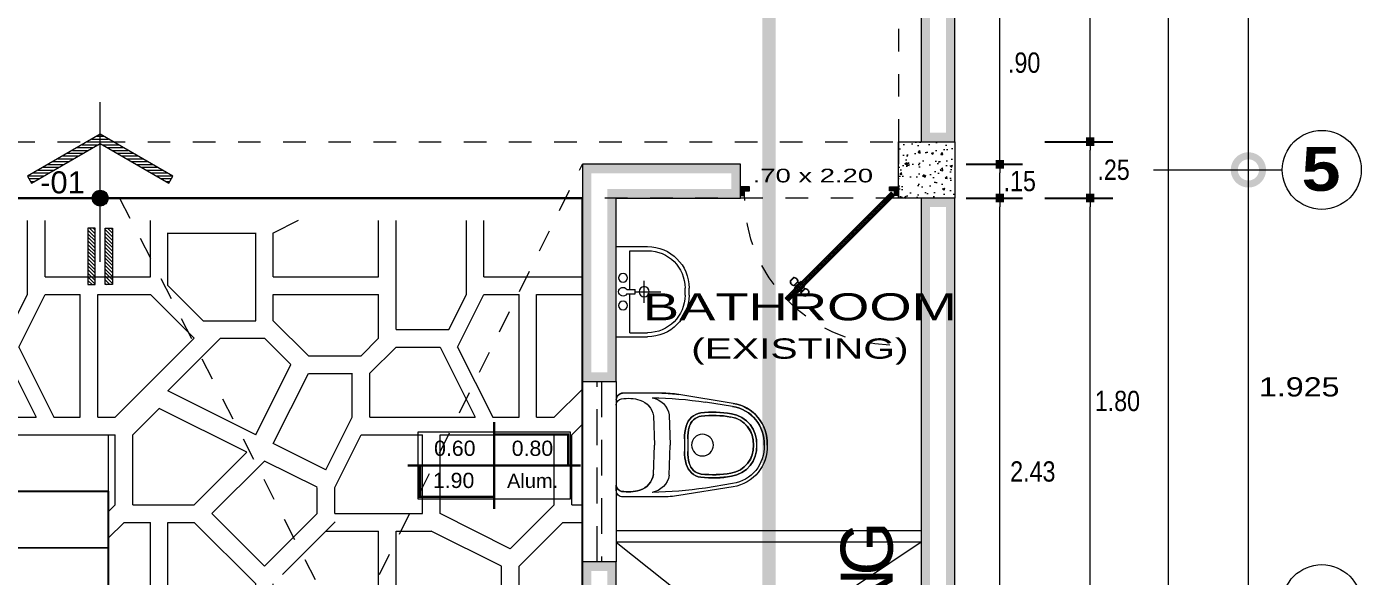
# Model space of a CAD drawing. Header units: millimetres. Extents: x 1555 to 3397, y 790 to 1592.
# Drawn here: x 1648.17 to 1654.08, y 812.16 to 814.59 of the extents above; entities that cross this region are included whole.
import ezdxf
from ezdxf.enums import TextEntityAlignment as Align

# ---------------------------------------------------------------- set-up
doc = ezdxf.new("R2010")
doc.units = ezdxf.units.MM
for name, pattern in [('ACAD_ISO10W100', [18.5, 12, -3, 0.5, -3]), ('DASHDOT', [1, 0.5, -0.25, 0, -0.25]), ('HIDDEN2', [4.7625, 3.175, -1.5875])]:
    doc.linetypes.add(name, pattern=pattern)
doc.layers.get('0').update_dxf_attribs({"lineweight": 5})
doc.layers.get('Defpoints').update_dxf_attribs({"lineweight": 5})
for name, color, linetype, lineweight in [('0-Columna', 253, 'Continuous', 13), ('0-Hach de Muro Alto', 145, 'Continuous', 5), ('0-Muro Alto', 145, 'Continuous', 5), ('02', 2, 'Continuous', 5), ('1 simbolos', 250, 'Continuous', 9), ('COTA', 250, 'Continuous', 9), ('COTAS', 7, 'Continuous', 9), ('PASOS', 126, 'Continuous', 5), ('PUERTAS', 57, 'Continuous', 9), ('SIMBOLO CORTES', 10, 'DASHDOT', 5), ('TEXT2', 7, 'Continuous', 9), ('TEXTURAS ACHURADOS', 47, 'Continuous', 5), ('ventana alta', 141, 'HIDDEN2', 18)]:
    doc.layers.add(name, color=color, linetype=linetype, lineweight=lineweight)
for name, color, linetype, lineweight, true_color in [('1 numeracion puertas ventanas', 7, 'Continuous', 9, 0x504a45), ('APARATOS-SANITARIOS-02', 7, 'Continuous', 13, 0x474e45), ('CIR EJES', 7, 'Continuous', 9, 0x8b8e7a), ('ejes', 7, 'DASHDOT', 5, 0x6c7360), ('ESCALERA', 7, 'Continuous', 9, 0xb55e94), ('FLECHA ESCALERA', 7, 'Continuous', 5, 0xd15129), ('PISO', 7, 'Continuous', 9, 0x919479), ('PISO 02', 7, 'Continuous', 15, 0x6b6a56), ('PISO LM', 7, 'Continuous', 25, 0x484242), ('PROYECCION DE VIGA', 7, 'HIDDEN2', 9, 0xd4bc9d), ('PROYECCION01', 7, 'HIDDEN2', 9, 0x6c4856), ('RELLENO DE MURO CORTE', 7, 'Continuous', 5, 0x5b605f), ('texto bajito', 7, 'Continuous', 5, 0x81831d), ('TEXTO-PASOS', 7, 'Continuous', 25, 0xb15430)]:
    doc.layers.add(name, color=color, linetype=linetype, lineweight=lineweight, true_color=true_color)
doc.styles.add('A-1', font='swissel.ttf', dxfattribs={"height": 0.075})
doc.styles.add('BLACK', font='', dxfattribs={"height": 0.15})
doc.styles.add('DETALLES', font='techl___.ttf')
doc.styles.add('PEQUEÑO', font='sanss___.ttf', dxfattribs={"height": 0.075})
doc.styles.add('STYLE1-50EJES', font='swissel.ttf', dxfattribs={"width": 1.2, "height": 0.085})
doc.styles.add('TEX-10', font='swissel.ttf', dxfattribs={"height": 0.1})
doc.styles.add('TEXTO-AMBIENTES', font='GOTHIC.TTF', dxfattribs={"width": 1.5, "height": 0.125})
doc.styles.get('BLACK').set_extended_font_data('Arial Black')
doc.dimstyles.new('50$0', dxfattribs={"dimscale": 0, "dimtxt": 0.09, "dimasz": 0.038, "dimexe": 0.1, "dimexo": 0.05, "dimgap": 0.02, "dimtad": 2, "dimtih": 1, "dimtoh": 1, "dimlfac": -1, "dimzin": 4, "dimdsep": 46, "dimtxsty": 'DETALLES', "dimblk": 'BOXFILLED', "dimcen": 2.5, "dimclrd": 256, "dimclre": 256, "dimclrt": 256, "dimazin": 0, "dimtfac": 1, "dimtmove": 0, "dimatfit": 2, "dimldrblk": 'DOT', "dimfxl": 0.2, "dimfxlon": 1, "dimtolj": 1, "dimtzin": 0, "dimlwd": -1, "dimarcsym": 0})
doc.dimstyles.new('DIM-1-50ejes', dxfattribs={"dimtxt": 0.085, "dimasz": 0.25, "dimexe": 0.15, "dimexo": 0.18, "dimgap": 0.03, "dimtad": 2, "dimtih": 1, "dimtoh": 1, "dimzin": 0, "dimdsep": 46, "dimtxsty": 'STYLE1-50EJES', "dimblk1": 'DOTSMALL', "dimblk2": 'DOTSMALL', "dimsah": 1, "dimcen": 2.75, "dimclrd": 256, "dimclre": 256, "dimclrt": 256, "dimazin": 0, "dimtfac": 1, "dimtix": 1, "dimtmove": 0, "dimatfit": 3, "dimldrblk": 'DOTSMALL', "dimfxl": 1, "dimfxlon": 1, "dimtolj": 1, "dimtzin": 0, "dimlwd": -1, "dimlwe": -1, "dimarcsym": 0})
pattern_1 = [(195, (65.342136, -87.1976694), (0.00103527618, -0.003863703305), [])]

# ---------------------------------------------------------------- blocks, each defined once
blk = doc.blocks.new('A$C636160EE')
at = {"layer": 'APARATOS-SANITARIOS-02'}
for p, q in [((-0.2017, 0.2411), (-0.2017, 0.1022)), ((0.1983, 0.2411), (-0.2017, 0.2411)), ((-0.2017, 0.2411), (-0.2017, 0.1022)), ((0.1983, 0.2411), (-0.2017, 0.2411)), ((0.1983, 0.2411), (0.1983, 0.1022)), ((0.1983, 0.2411), (0.1983, 0.1022)), ((-0.0117, 0.1803), (-0.1834, 0.1803)), ((-0.1834, 0.1803), (-0.1834, 0.1022)), ((-0.0117, 0.1803), (-0.1834, 0.1803)), ((-0.1834, 0.1803), (-0.1834, 0.1022)), ((-0.0117, 0.1946), (-0.0117, 0.1573)), ((-0.0117, 0.1946), (-0.0117, 0.1573)), ((0.0083, 0.1946), (0.0083, 0.1573)), ((0.0083, 0.1946), (0.0083, 0.1573)), ((0.1801, 0.1803), (0.0083, 0.1803)), ((0.1801, 0.1803), (0.0083, 0.1803)), ((0.1801, 0.1803), (0.1801, 0.1022)), ((0.1801, 0.1803), (0.1801, 0.1022)), ((0.0083, 0.1573), (-0.0117, 0.1573)), ((0.0083, 0.1573), (-0.0117, 0.1573)), ((-0.0017, 0.1573), (-0.0017, 0.0436)), ((-0.0017, 0.1573), (-0.0017, 0.0436)), ((0.0476, 0.1173), (-0.0506, 0.1173)), ((0.0476, 0.1173), (-0.0506, 0.1173)), ((0.0143, -0.0635), (-0.0177, -0.0635)), ((0.0143, -0.0635), (-0.0177, -0.0635)), ((0.0143, -0.0818), (-0.0177, -0.0818)), ((0.0143, -0.0818), (-0.0177, -0.0818))]:
    blk.add_line(p, q, dxfattribs=at)
for centre, radius in [((-0.063, 0.2111), 0.0193), ((-0.063, 0.2111), 0.0193), ((0.0596, 0.2111), 0.0193), ((0.0596, 0.2111), 0.0193), ((-0.0017, 0.1173), 0.0225), ((-0.0017, 0.1173), 0.0225)]:
    blk.add_circle(centre, radius, dxfattribs=at)
for centre, radius, start, end in [((-0.0017, 0.2111), 0.0193, 301.30842, 238.69158), ((-0.0017, 0.2111), 0.0193, 301.30842, 238.69158), ((-0.0177, 0.1022), 0.184, 180, 270), ((-0.0177, 0.1022), 0.184, 180, 270), ((-0.0177, 0.1022), 0.1657, 180, 270), ((-0.0177, 0.1022), 0.1657, 180, 270), ((0.0143, 0.1022), 0.184, 270, 0), ((0.0143, 0.1022), 0.1657, 270, 0), ((0.0143, 0.1022), 0.184, 270, 0), ((0.0143, 0.1022), 0.1657, 270, 0)]:
    blk.add_arc(centre, radius, start, end, dxfattribs=at)
blk = doc.blocks.new('A$C16A53140')
at = {"layer": 'APARATOS-SANITARIOS-02'}
for p, q in [((-0.2054, 0.5378), (-0.181, 0.5378)), ((-0.181, 0.5378), (0.1737, 0.5378)), ((-0.181, 0.5378), (0.1737, 0.5378)), ((0.1981, 0.5378), (0.1737, 0.5378)), ((-0.2337, 0.3363), (-0.2337, 0.5095)), ((0.2263, 0.3363), (0.2263, 0.5095)), ((-0.1336, 0.3721), (-0.0037, 0.3676)), ((0.1263, 0.3721), (-0.0037, 0.3676)), ((-0.1375, 0.303), (-0.0037, 0.2984)), ((0.1302, 0.303), (-0.0037, 0.2984)), ((-0.1886, 0.0203), (-0.2276, 0.261)), ((0.1812, 0.0203), (0.2203, 0.261)), ((-0.0321, 0.2209), (0.0248, 0.2209)), ((-0.0318, 0.235), (-0.0037, 0.235)), ((-0.0037, 0.235), (0.0245, 0.235)), ((-0.1746, 0.0225), (-0.1941, 0.1429)), ((0.1673, 0.0225), (0.1868, 0.1429))]:
    blk.add_line(p, q, dxfattribs=at)
for points in [[(-0.0037, -0.1312, -0.382405), (-0.1886, 0.0203), (-0.2276, 0.261, -0.040213), (-0.2337, 0.3363), (-0.2337, 0.5095, -0.414214), (-0.2054, 0.5378), (-0.181, 0.5378)], [(-0.181, 0.5378, 0.364314), (-0.2088, 0.5144, 0.112271), (-0.2033, 0.433, 0.278416), (-0.1336, 0.3721), (-0.0037, 0.3676)], [(-0.0037, -0.1312, 0.382405), (0.1812, 0.0203), (0.2203, 0.261, 0.040213), (0.2263, 0.3363), (0.2263, 0.5095, 0.414214), (0.1981, 0.5378), (0.1737, 0.5378)], [(0.1737, 0.5378, -0.364314), (0.2015, 0.5144, -0.112271), (0.196, 0.433, -0.278416), (0.1263, 0.3721), (-0.0037, 0.3676)], [(-0.0037, -0.117, -0.383569), (-0.1746, 0.0225), (-0.1941, 0.1429)], [(-0.0037, -0.117, 0.383569), (0.1673, 0.0225), (0.1868, 0.1429)]]:
    blk.add_lwpolyline(points, format="xyb", dxfattribs=at)
for points in [[(-0.1375, 0.303), (-0.0037, 0.2984)], [(0.1302, 0.303), (-0.0037, 0.2984)]]:
    blk.add_lwpolyline(points, dxfattribs=at)
for points in [[(-0.0037, -0.0842, -0.3863), (-0.1421, 0.0275, -0.069564), (-0.1464, 0.1631, -0.301962), (-0.0877, 0.2276, -0.087243), (-0.0318, 0.235), (-0.0037, 0.235), (0.0245, 0.235, -0.087243), (0.0804, 0.2276, -0.301962), (0.1391, 0.1631, -0.069564), (0.1348, 0.0275, -0.3863)], [(-0.0037, -0.07, -0.388576), (-0.1281, 0.0298, -0.069453), (-0.1324, 0.1613, -0.302408), (-0.0838, 0.2141, -0.08847), (-0.0321, 0.2209), (0.0248, 0.2209, -0.08847), (0.0765, 0.2141, -0.302408), (0.1251, 0.1613, -0.069453), (0.1208, 0.0298, -0.388576)]]:
    blk.add_lwpolyline(points, format="xyb", close=True, dxfattribs=at)
blk.add_circle((-0.0037, 0.1561), 0.0484, dxfattribs=at)
blk.add_circle((-0.0037, 0.1561), 0.0484, dxfattribs=at)
for centre, radius, start, end in [((-0.2054, 0.5095), 0.0282, 90, 180), ((-0.181, 0.5095), 0.0282, 90, 170.06947), ((0.1737, 0.5095), 0.0282, 9.93053, 90), ((0.1981, 0.5095), 0.0282, 0, 90), ((-0.0271, 0.4858), 0.1839, 171.0536, 196.67696), ((0.0198, 0.4858), 0.1839, 343.32304, 8.9464), ((-0.118, 0.4603), 0.0896, 197.72096, 259.95307), ((0.1106, 0.4603), 0.0896, 280.04693, 342.27904), ((-0.1213, 0.3954), 0.0938, 190.17258, 260.02856), ((1.5761, 0.4075), 1.7899, 180.91721, 188.49959), ((-0.1213, 0.3954), 0.0938, 190.17258, 260.02856), ((1.5761, 0.4075), 1.7899, 180.91721, 188.49959), ((0.114, 0.3954), 0.0938, 279.97144, 349.82742), ((0.114, 0.3954), 0.0938, 279.97144, 349.82742), ((-1.5835, 0.4075), 1.7899, 351.50041, 359.08279), ((-1.5835, 0.4075), 1.7899, 351.50041, 359.08279), ((0.2368, 0.3363), 0.4704, 180, 189.21126), ((-0.2441, 0.3363), 0.4704, 350.78874, 0), ((-0.0685, 0.1512), 0.0788, 104.10175, 171.31106), ((-0.0685, 0.1512), 0.0647, 103.74079, 171.04381), ((-0.0387, 0.0724), 0.1628, 87.55748, 107.5015), ((-0.0387, 0.0724), 0.1487, 87.44414, 107.66724), ((0.0314, 0.0724), 0.1628, 72.4985, 92.44252), ((0.0314, 0.0724), 0.1487, 72.33276, 92.55586), ((0.0612, 0.1512), 0.0647, 8.95619, 76.25921), ((0.0612, 0.1512), 0.0788, 8.68894, 75.89825), ((0.3405, 0.1108), 0.4897, 173.8689, 189.78625), ((0.3405, 0.1108), 0.4756, 173.90845, 189.80046), ((-0.3479, 0.1108), 0.4756, 350.19954, 6.09155), ((-0.3479, 0.1108), 0.4897, 350.21375, 6.1311), ((-0.0115, 0.0478), 0.1791, 188.81413, 272.52262), ((-0.0115, 0.0478), 0.165, 188.7975, 272.73852), ((-0.0114, 0.0479), 0.1323, 188.84801, 273.33421), ((-0.0114, 0.0479), 0.1182, 188.79316, 273.73293), ((0.004, 0.0479), 0.1182, 266.26707, 351.20684), ((0.004, 0.0479), 0.1323, 266.66579, 351.15199), ((0.0042, 0.0478), 0.165, 267.26148, 351.2025), ((0.0042, 0.0478), 0.1791, 267.47738, 351.18587)]:
    blk.add_arc(centre, radius, start, end, dxfattribs=at)
blk = doc.blocks.new('p3')
at = {"layer": 'PUERTAS'}
h = blk.add_hatch(dxfattribs=at)
h.set_pattern_fill('_USER', color=256, scale=0.004, angle=195, style=0, pattern_type=0)
h.set_pattern_definition(pattern_1)
h.paths.add_polyline_path([(238.2202, -58.2337), (238.2121, -58.2418, 0.003203), (238.2062, -58.2479), (238.2413, -58.283), (238.2554, -58.2689)])
h.paths.add_polyline_path([(238.6544, -58.6678), (238.6402, -58.682), (238.6756, -58.7173), (238.6897, -58.7032)])
h = blk.add_hatch(dxfattribs=at)
h.set_pattern_fill('_USER', color=256, scale=0.004, angle=195, style=0, pattern_type=0)
h.set_pattern_definition(pattern_1)
h.paths.add_polyline_path([(238.7052, -58.7057), (238.6922, -58.7057), (238.6922, -58.7257), (238.6702, -58.7257), (238.6702, -58.7387), (238.7052, -58.7387)])
h.paths.add_polyline_path([(238.0452, -58.7257), (238.0232, -58.7257), (238.0232, -58.7057), (238.0102, -58.7057), (238.0102, -58.7387), (238.0452, -58.7387)])
at = {"layer": 'RELLENO DE MURO CORTE'}
h = blk.add_hatch(dxfattribs=at)
h.set_pattern_fill('_USER', color=256, scale=0.005, angle=195, style=0, pattern_type=0)
h.set_pattern_definition([(195, (65.342136, -87.1976694), (0.00129409523, -0.00482962913), [])])
h.paths.add_polyline_path([(238.2554, -58.2731), (238.2455, -58.283), (238.6402, -58.6777), (238.6501, -58.6678)])
at = {"layer": 'PUERTAS'}
for points in [[(238.2554, -58.2689), (238.2413, -58.283), (238.6402, -58.682), (238.6544, -58.6678)], [(238.2935, -58.3045), (238.2622, -58.2732), (238.261, -58.2745), (238.2923, -58.3058)], [(238.272, -58.2792), (238.2622, -58.2732), (238.2935, -58.3045), (238.2876, -58.2948)], [(238.2917, -58.2895), (238.2773, -58.2751), (238.2726, -58.2798), (238.287, -58.2942)], [(238.2769, -58.3211), (238.2456, -58.2899), (238.2469, -58.2886), (238.2781, -58.3199)], [(238.2515, -58.2996), (238.2456, -58.2899), (238.2769, -58.3211), (238.2672, -58.3152)], [(238.2619, -58.3193), (238.2475, -58.3049), (238.2522, -58.3002), (238.2666, -58.3146)], [(238.0077, -58.7032), (238.0257, -58.7032), (238.0257, -58.7232), (238.0477, -58.7232), (238.0477, -58.7412), (238.0077, -58.7412)], [(238.7077, -58.7032), (238.6897, -58.7032), (238.6897, -58.7232), (238.6677, -58.7232), (238.6677, -58.7412), (238.7077, -58.7412)]]:
    blk.add_lwpolyline(points, close=True, dxfattribs=at)
for points in [[(238.2969, -58.2558, 0.478386), (238.2758, -58.2737), (238.2931, -58.2909, 0.478386), (238.3109, -58.2699)], [(238.2282, -58.3245, -0.478386), (238.2461, -58.3034), (238.2633, -58.3207, -0.478386), (238.2423, -58.3385)]]:
    blk.add_lwpolyline(points, format="xyb", close=True, dxfattribs=at)
at = {"layer": 'PUERTAS', "linetype": 'HIDDEN2', "ltscale": 0.012}
blk.add_arc((238.69, -58.7031), 0.6643, 91.74941, 180.00262, dxfattribs=at)
at = {"layer": 'RELLENO DE MURO CORTE'}
for points in [[(238.2554, -58.2689), (238.2202, -58.2337), (238.2061, -58.2478), (238.2413, -58.283)], [(238.2554, -58.2731), (238.2455, -58.283), (238.6402, -58.6777), (238.6501, -58.6678)], [(238.6544, -58.6678), (238.6402, -58.682), (238.6756, -58.7173), (238.6897, -58.7032)], [(238.0102, -58.7057), (238.0232, -58.7057), (238.0232, -58.7257), (238.0452, -58.7257), (238.0452, -58.7387), (238.0102, -58.7387)], [(238.7052, -58.7057), (238.6922, -58.7057), (238.6922, -58.7257), (238.6702, -58.7257), (238.6702, -58.7387), (238.7052, -58.7387)]]:
    blk.add_lwpolyline(points, close=True, dxfattribs=at)
for points in [[(238.296, -58.2575, 0.455015), (238.2776, -58.2729), (238.2938, -58.2891, 0.455015), (238.3093, -58.2707)], [(238.2299, -58.3236, -0.455015), (238.2453, -58.3052), (238.2615, -58.3214, -0.455015), (238.2431, -58.3369)]]:
    blk.add_lwpolyline(points, format="xyb", close=True, dxfattribs=at)
blk = doc.blocks.new('_BOXFILLED')
at = {"color": 0, "linetype": 'ByBlock'}
blk.add_line((-0.5, 0), (-1, 0), dxfattribs=at)
blk.add_solid([(-0.5, 0.5), (0.5, 0.5), (-0.5, -0.5), (0.5, -0.5)], dxfattribs=at)
blk = doc.blocks.new('*D142')
at = {"layer": 'COTA', "lineweight": -2, "transparency": 16777216}
for p, q in [((1653.0237, 818.8332), (1653.3237, 818.8332)), ((1653.0237, 800.8332), (1653.3237, 800.8332))]:
    blk.add_line(p, q, dxfattribs=at)
at = {"layer": 'COTA', "transparency": 16777216}
blk.add_line((1653.2237, 800.8712), (1653.2237, 818.7952), dxfattribs=at)
at = {"layer": 'Defpoints', "color": 0, "transparency": 16777216}
for p in [(1652.2776, 818.8332), (1653.2237, 818.8332), (1652.2776, 800.8332)]:
    blk.add_point(p, dxfattribs=at)
at = {"layer": 'COTA', "transparency": 16777216, "xscale": 0.038, "yscale": 0.038, "zscale": 0.038}
for p, rotation in [((1653.2237, 818.8332), 90), ((1653.2237, 800.8332), 270)]:
    blk.add_blockref('_BOXFILLED', p, dxfattribs=dict(at, rotation=rotation))
at = {"layer": 'COTA', "transparency": 16777216, "insert": (1653.3804, 809.8332), "char_height": 0.09, "attachment_point": 5, "style": 'DETALLES'}
blk.add_mtext('\\A1;18.00', dxfattribs=at)
blk = doc.blocks.new('_Dot')
at = {"layer": '02', "color": 0, "lineweight": -2}
blk.add_line((-0.5, 0), (-1, 0), dxfattribs=at)
at = {"layer": '02', "color": 0, "const_width": 0.5}
blk.add_lwpolyline([(-0.25, 0, 1), (0.25, 0, 1)], format="xyb", close=True, dxfattribs=at)
blk = doc.blocks.new('*D148')
at = {"layer": 'COTA', "lineweight": -2, "transparency": 16777216}
for p, q in [((1652.3276, 813.8332), (1652.5766, 813.8332)), ((1652.3276, 811.4082), (1652.5766, 811.4082))]:
    blk.add_line(p, q, dxfattribs=at)
at = {"layer": 'COTA', "transparency": 16777216}
blk.add_line((1652.4766, 811.4462), (1652.4766, 813.7952), dxfattribs=at)
at = {"layer": 'Defpoints', "color": 0, "transparency": 16777216}
for p in [(1652.2776, 813.8332), (1652.4766, 813.8332), (1652.2776, 811.4082)]:
    blk.add_point(p, dxfattribs=at)
at = {"layer": 'COTA', "transparency": 16777216, "xscale": 0.038, "yscale": 0.038, "zscale": 0.038}
for p, rotation in [((1652.4766, 813.8332), 90), ((1652.4766, 811.4082), 270)]:
    blk.add_blockref('_BOXFILLED', p, dxfattribs=dict(at, rotation=rotation))
at = {"layer": 'COTA', "transparency": 16777216, "insert": (1652.6227, 812.6207), "char_height": 0.09, "attachment_point": 5, "style": 'DETALLES'}
blk.add_mtext('\\A1;2.43', dxfattribs=at)
blk = doc.blocks.new('*D149')
at = {"layer": 'COTA', "lineweight": -2, "transparency": 16777216}
for p, q in [((1652.3276, 813.9832), (1652.5766, 813.9832)), ((1652.3276, 813.8332), (1652.5766, 813.8332))]:
    blk.add_line(p, q, dxfattribs=at)
at = {"layer": 'COTA', "transparency": 16777216}
blk.add_line((1652.4766, 813.8712), (1652.4766, 813.9452), dxfattribs=at)
at = {"layer": 'Defpoints', "color": 0, "transparency": 16777216}
for p in [(1652.2776, 813.9832), (1652.4766, 813.9832), (1652.2776, 813.8332)]:
    blk.add_point(p, dxfattribs=at)
at = {"layer": 'COTA', "transparency": 16777216, "xscale": 0.038, "yscale": 0.038, "zscale": 0.038}
for p, rotation in [((1652.4766, 813.9832), 90), ((1652.4766, 813.8332), 270)]:
    blk.add_blockref('_BOXFILLED', p, dxfattribs=dict(at, rotation=rotation))
at = {"layer": 'COTA', "transparency": 16777216, "insert": (1652.5648, 813.9082), "char_height": 0.09, "attachment_point": 5, "style": 'DETALLES'}
blk.add_mtext('\\A1;.15', dxfattribs=at)
blk = doc.blocks.new('*D150')
at = {"layer": 'COTA', "lineweight": -2, "transparency": 16777216}
for p, q in [((1652.3276, 814.8832), (1652.5766, 814.8832)), ((1652.3276, 813.9832), (1652.5766, 813.9832))]:
    blk.add_line(p, q, dxfattribs=at)
at = {"layer": 'COTA', "transparency": 16777216}
blk.add_line((1652.4766, 814.0212), (1652.4766, 814.8452), dxfattribs=at)
at = {"layer": 'Defpoints', "color": 0, "transparency": 16777216}
for p in [(1652.2776, 814.8832), (1652.4766, 814.8832), (1652.2776, 813.9832)]:
    blk.add_point(p, dxfattribs=at)
at = {"layer": 'COTA', "transparency": 16777216, "xscale": 0.038, "yscale": 0.038, "zscale": 0.038}
for p, rotation in [((1652.4766, 814.8832), 90), ((1652.4766, 813.9832), 270)]:
    blk.add_blockref('_BOXFILLED', p, dxfattribs=dict(at, rotation=rotation))
at = {"layer": 'COTA', "transparency": 16777216, "insert": (1652.5844, 814.4332), "char_height": 0.09, "attachment_point": 5, "style": 'DETALLES'}
blk.add_mtext('\\A1;.90', dxfattribs=at)
blk = doc.blocks.new('*D156')
at = {"layer": 'COTA', "lineweight": -2, "transparency": 16777216}
for p, q in [((1652.6766, 813.8332), (1652.9766, 813.8332)), ((1652.6766, 812.0332), (1652.9766, 812.0332))]:
    blk.add_line(p, q, dxfattribs=at)
at = {"layer": 'COTA', "transparency": 16777216}
blk.add_line((1652.8766, 812.0712), (1652.8766, 813.7952), dxfattribs=at)
at = {"layer": 'Defpoints', "color": 0, "transparency": 16777216}
for p in [(1652.2776, 813.8332), (1652.8766, 813.8332), (1652.2776, 812.0332)]:
    blk.add_point(p, dxfattribs=at)
at = {"layer": 'COTA', "transparency": 16777216, "xscale": 0.038, "yscale": 0.038, "zscale": 0.038}
for p, rotation in [((1652.8766, 813.8332), 90), ((1652.8766, 812.0332), 270)]:
    blk.add_blockref('_BOXFILLED', p, dxfattribs=dict(at, rotation=rotation))
at = {"layer": 'COTA', "transparency": 16777216, "insert": (1652.9974, 812.9332), "char_height": 0.09, "attachment_point": 5, "style": 'DETALLES'}
blk.add_mtext('\\A1;1.80', dxfattribs=at)
blk = doc.blocks.new('*D157')
at = {"layer": 'COTA', "lineweight": -2, "transparency": 16777216}
for p, q in [((1652.6766, 814.0832), (1652.9766, 814.0832)), ((1652.6766, 813.8332), (1652.9766, 813.8332))]:
    blk.add_line(p, q, dxfattribs=at)
at = {"layer": 'COTA', "transparency": 16777216}
blk.add_line((1652.8766, 813.8712), (1652.8766, 814.0452), dxfattribs=at)
at = {"layer": 'Defpoints', "color": 0, "transparency": 16777216}
for p in [(1652.2776, 814.0832), (1652.8766, 814.0832), (1652.2776, 813.8332)]:
    blk.add_point(p, dxfattribs=at)
at = {"layer": 'COTA', "transparency": 16777216, "xscale": 0.038, "yscale": 0.038, "zscale": 0.038}
for p, rotation in [((1652.8766, 814.0832), 90), ((1652.8766, 813.8332), 270)]:
    blk.add_blockref('_BOXFILLED', p, dxfattribs=dict(at, rotation=rotation))
at = {"layer": 'COTA', "transparency": 16777216, "insert": (1652.9805, 813.9582), "char_height": 0.09, "attachment_point": 5, "style": 'DETALLES'}
blk.add_mtext('\\A1;.25', dxfattribs=at)
blk = doc.blocks.new('*D158')
at = {"layer": 'COTA', "lineweight": -2, "transparency": 16777216}
for p, q in [((1652.6766, 818.5832), (1652.9766, 818.5832)), ((1652.6766, 814.0832), (1652.9766, 814.0832))]:
    blk.add_line(p, q, dxfattribs=at)
at = {"layer": 'COTA', "transparency": 16777216}
blk.add_line((1652.8766, 814.1212), (1652.8766, 818.5452), dxfattribs=at)
at = {"layer": 'Defpoints', "color": 0, "transparency": 16777216}
for p in [(1652.2776, 818.5832), (1652.8766, 818.5832), (1652.2776, 814.0832)]:
    blk.add_point(p, dxfattribs=at)
at = {"layer": 'COTA', "transparency": 16777216, "xscale": 0.038, "yscale": 0.038, "zscale": 0.038}
for p, rotation in [((1652.8766, 818.5832), 90), ((1652.8766, 814.0832), 270)]:
    blk.add_blockref('_BOXFILLED', p, dxfattribs=dict(at, rotation=rotation))
at = {"layer": 'COTA', "transparency": 16777216, "insert": (1653.0252, 816.3332), "char_height": 0.09, "attachment_point": 5, "style": 'DETALLES'}
blk.add_mtext('\\A1;4.50', dxfattribs=at)
blk = doc.blocks.new('_DOTSMALL')
at = {"color": 0, "linetype": 'ByBlock', "const_width": 0.5}
blk.add_lwpolyline([(-0.0625, 0, 1), (0.0625, 0, 1)], format="xyb", close=True, dxfattribs=at)
blk = doc.blocks.new('*D162')
at = {"layer": 'COTAS', "transparency": 16777216}
for p, q in [((1653.1566, 813.9582), (1653.7276, 813.9582)), ((1653.5776, 812.0332), (1653.5776, 813.9582)), ((1653.1566, 812.0332), (1653.7276, 812.0332))]:
    blk.add_line(p, q, dxfattribs=at)
at = {"layer": 'Defpoints', "color": 0, "transparency": 16777216}
for p in [(1652.9766, 813.9582), (1653.5776, 813.9582), (1652.9766, 812.0332)]:
    blk.add_point(p, dxfattribs=at)
at = {"layer": 'COTAS', "transparency": 16777216, "xscale": 0.25, "yscale": 0.25, "zscale": 0.25}
for p, rotation in [((1653.5776, 813.9582), 90), ((1653.5776, 812.0332), 270)]:
    blk.add_blockref('_DOTSMALL', p, dxfattribs=dict(at, rotation=rotation))
at = {"layer": 'COTAS', "transparency": 16777216, "insert": (1653.8027, 812.9957), "char_height": 0.085, "attachment_point": 5, "style": 'STYLE1-50EJES'}
blk.add_mtext('\\A1;1.925', dxfattribs=at)
blk = doc.blocks.new('*D163')
at = {"layer": 'COTAS', "transparency": 16777216}
for p, q in [((1653.1566, 818.8332), (1653.7276, 818.8332)), ((1653.5776, 813.9582), (1653.5776, 818.8332)), ((1653.1566, 813.9582), (1653.7276, 813.9582))]:
    blk.add_line(p, q, dxfattribs=at)
at = {"layer": 'Defpoints', "color": 0, "transparency": 16777216}
for p in [(1652.9766, 818.8332), (1653.5776, 818.8332), (1652.9766, 813.9582)]:
    blk.add_point(p, dxfattribs=at)
at = {"layer": 'COTAS', "transparency": 16777216, "xscale": 0.25, "yscale": 0.25, "zscale": 0.25}
for p, rotation in [((1653.5776, 818.8332), 90), ((1653.5776, 813.9582), 270)]:
    blk.add_blockref('_DOTSMALL', p, dxfattribs=dict(at, rotation=rotation))
at = {"layer": 'COTAS', "transparency": 16777216, "insert": (1653.8072, 816.3957), "char_height": 0.085, "attachment_point": 5, "style": 'STYLE1-50EJES'}
blk.add_mtext('\\A1;4.875', dxfattribs=at)
blk = doc.blocks.new('TipoVentana')
for p, q in [((0, -0.35), (0, 0)), ((-0.4, -0.175), (0.4, -0.175))]:
    blk.add_line(p, q)
blk.add_lwpolyline([(-0.4, -0.35), (0.4, -0.35), (0.4, 0), (-0.4, 0)], close=True)
at = {"style": 'PEQUEÑO'}
for tag, p in [('TIPO', (-0.1961, -0.1305)), ('ANCHO', (-0.2007, -0.2968))]:
    blk.add_attdef(tag, text='', height=0.075, dxfattribs=at).set_placement(p, align=Align.CENTER)
at = {"style": 'PEQUEÑO', "flags": 4}
for tag, p in [('ALFEIZ.', (0.2062, -0.1281)), ('ALTO', (0.1993, -0.2968))]:
    blk.add_attdef(tag, text='', height=0.075, dxfattribs=at).set_placement(p, align=Align.CENTER)

msp = doc.modelspace()

# ---------------------------------------------------------------- hatches: boundary and pattern name
at = {"layer": 'FLECHA ESCALERA'}
h = msp.add_hatch(dxfattribs=at)
h.set_pattern_fill('_USER,_O', color=256, scale=0.0125, pattern_type=0)
h.set_pattern_definition([(0, (97.601988, -150.042654), (0, 0.0125), [])])
h.paths.add_polyline_path([(1648.79609, 813.89927), (1648.81405, 813.93037), (1648.4922, 814.11619), (1648.17035, 813.93037), (1648.18831, 813.89927), (1648.4922, 814.07472)])
h = msp.add_hatch(dxfattribs=at)
h.set_pattern_fill('_USER', color=256, scale=0.01125, angle=585, pattern_type=0)
h.set_pattern_definition([(135, (1573.253844, 824.328376), (0.0079549513, 0.0079549513), [])])
h.paths.add_polyline_path([(1648.43737, 813.45024), (1648.4697, 813.45024), (1648.4697, 813.70024), (1648.43737, 813.70024)])
h.paths.add_polyline_path([(1648.5147, 813.45024), (1648.54703, 813.45024), (1648.54703, 813.70024), (1648.5147, 813.70024)])
at = {"layer": 'PASOS'}
h = msp.add_hatch(color=256, dxfattribs=at)
h.dxf.hatch_style = 1
h.paths.add_polyline_path([(1648.4922, 813.83322), (1648.5272, 813.83322, -0.4142136), (1648.4922, 813.79822)])
h.paths.add_polyline_path([(1648.4572, 813.83322), (1648.4922, 813.83322), (1648.4922, 813.79822, -0.4142136)])
h.paths.add_polyline_path([(1648.4922, 813.86822), (1648.4922, 813.83322), (1648.4572, 813.83322, -0.4142136)])
h.paths.add_polyline_path([(1648.4922, 813.86822, -0.4142136), (1648.5272, 813.83322), (1648.4922, 813.83322)])
at = {"layer": 'PISO 02'}
h = msp.add_hatch(dxfattribs=at)
h.set_pattern_fill('FLGSTONE', color=256, scale=1.944, style=0, pattern_type=2)
h.set_pattern_definition([(0, (1779.0388, 776.819), (0, 1.944), [0.3888, -1.5552]), (0, (1780.5552, 776.9745), (0, 1.944), [0.34992, -1.59408]), (0, (1780.594, 777.0522), (0, 1.944), [0.31104, -1.63296]), (0, (1779.7387, 777.3633), (0, 1.944), [0.23328, -0.07776, 0.15552, -1.47744]), (0, (1779.0388, 777.4021), (0, 1.944), [0.11664, -1.63296, 0.11664, -0.07776]), (0, (1779.7776, 777.441), (0, 1.944), [0.3888, -1.5552]), (0, (1780.8273, 777.4799), (0, 1.944), [0.27216, -1.67184]), (0, (1779.8942, 777.791), (0, 1.944), [0.27216, -0.07776, 0.50544, -1.08864]), (0, (1779.933, 777.8687), (0, 1.944), [0.46656, -0.07776, 0.11664, -0.07776, 0.07776, -1.12752]), (0, (1779.661, 778.063), (0, 1.944), [0.1944, -1.7496]), (0, (1779.661, 778.1409), (0, 1.944), [0.23328, -1.71072]), (0, (1780.0497, 778.1797), (0, 1.944), [0.1944, -1.7496]), (0, (1779.2721, 778.2186), (0, 1.944), [0.1944, -1.7496]), (0, (1780.0497, 778.2575), (0, 1.944), [0.23328, -1.71072]), (0, (1779.1944, 778.2964), (0, 1.944), [0.23328, -1.71072]), (0, (1779.5054, 778.413), (0, 1.944), [0.46656, -0.46656, 0.15552, -0.07776, 0.23328, -0.54432]), (0, (1779.5054, 778.4908), (0, 1.944), [0.46656, -0.46656, 0.46656, -0.54432]), (0, (1779.0388, 778.6852), (0, 1.944), [0.3888, -1.5552]), (90, (1779.0388, 776.819), (-1.944, 1e-16), [0.5832, -1.04976, 0.23328, -0.07776]), (90, (1779.4276, 776.819), (-1.944, 1e-16), [0.31104, -1.1664, 0.3888, -0.07776]), (90, (1779.5054, 776.819), (-1.944, 1e-16), [0.31104, -1.1664, 0.11664, -0.07776, 0.1944, -0.07776]), (90, (1779.6998, 777.441), (-1.944, 1e-16), [0.11664, -1.82736]), (90, (1779.7776, 777.441), (-1.944, 1e-16), [0.11664, -1.82736]), (90, (1779.8553, 777.8687), (-1.944, 1e-16), [0.1944, -1.7496]), (90, (1779.933, 777.8687), (-1.944, 1e-16), [0.1944, -1.7496]), (90, (1780.0497, 777.0522), (-1.944, 1e-16), [0.31104, -0.89424, 0.66096, -0.07776]), (90, (1780.1664, 777.441), (-1.944, 1e-16), [0.34992, -1.59408]), (90, (1780.2441, 777.441), (-1.944, 1e-16), [0.34992, -1.59408]), (90, (1779.972, 777.0522), (-1.944, 1e-16), [0.31104, -0.85536, 0.1944, -0.07776, 0.42768, -0.07776]), (90, (1780.3608, 778.413), (-1.944, 1e-16), [0.34992, -1.59408]), (90, (1780.4385, 778.4908), (-1.944, 1e-16), [0.31104, -1.63296]), (90, (1780.5163, 777.0522), (-1.944, 1e-16), [0.15552, -1.78848]), (90, (1780.594, 777.0522), (-1.944, 1e-16), [0.15552, -0.66096, 0.54432, -0.5832]), (90, (1780.6718, 777.8687), (-1.944, 1e-16), [0.54432, -1.39968]), (90, (1780.7496, 777.4799), (-1.944, 1e-16), [0.31104, -1.63296]), (90, (1780.8273, 777.4799), (-1.944, 1e-16), [0.31104, -1.63296]), (90, (1780.905, 777.0522), (-1.944, 1e-16), [0.34992, -1.08864, 0.42768, -0.07776]), (45, (1779.0388, 777.9853), (1e-16, 1.944), [0.329908, -2.419323]), (45, (1779.1555, 777.4799), (1e-16, 1.944), [0.329908, -2.419323]), (45, (1779.2332, 777.441), (1e-16, 1.944), [0.329908, -2.419323]), (45, (1779.4665, 777.2077), (1e-16, 1.944), [0.329908, -2.419323]), (45, (1779.5054, 777.13), (1e-16, 1.944), [0.329908, -2.418449]), (45, (1780.3608, 776.8967), (1e-16, 1.944), [0.219938, -2.529293]), (45, (1780.594, 777.2077), (1e-16, 1.944), [0.274923, -2.474308]), (45, (1780.5552, 777.2855), (1e-16, 1.944), [0.274923, -2.474308]), (45, (1780.7496, 777.8687), (1e-16, 1.944), [0.494862, -2.25437]), (45, (1780.8273, 777.791), (1e-16, 1.944), [0.164954, -2.584277]), (45, (1780.4385, 776.8578), (1e-16, 1.944), [0.164954, -2.584277]), (45, (1779.9331, 778.0631), (1e-16, 1.944), [0.164954, -2.584277]), (45, (1779.8942, 778.1409), (1e-16, 1.944), [0.10997, -2.639262]), (135, (1779.5832, 778.102), (-1.944, 1e-16), [0.164954, -2.584277]), (135, (1779.6609, 778.1409), (-1.944, 1e-16), [0.219939, -2.529293]), (315, (1780.9051, 778.413), (1.944, -5e-16), [0.274923, -2.474308]), (315, (1779.2332, 777.441), (1.944, -5e-16), [0.329908, -2.419323]), (315, (1779.1555, 777.4021), (1.944, -5e-16), [0.384892, -2.36434]), (315, (1779.0388, 778.4519), (1.944, -5e-16), [0.219938, -2.529293]), (206.56505, (1779.972, 777.0522), (-1.944, -8e-10), [0.521634, -3.825283]), (206.56505, (1779.972, 776.97445), (-1.944, -8e-10), [0.521634, -3.825283]), (153.43495, (1779.7387, 777.6354), (-1.944, 8e-10), [0.260807, -0.086936, 0.434698, -3.564476]), (153.43495, (1779.6998, 777.55765), (-1.944, 8e-10), [0.260807, -0.086936, 0.434698, -3.564476]), (153.43495, (1780.3608, 776.8189), (-1.944, 8e-10), [0.347753, -3.999163]), (153.43495, (1780.3608, 776.8967), (-1.944, 8e-10), [0.347753, -3.999163]), (153.43495, (1780.5163, 777.2077), (-1.944, 8e-10), [0.347753, -3.999163]), (153.43495, (1780.5552, 777.2855), (-1.944, 8e-10), [0.347753, -3.999163]), (63.43495, (1779.4276, 777.7909), (8e-10, 1.944), [0.347753, -3.999163]), (63.43495, (1779.5054, 777.75205), (8e-10, 1.944), [0.347753, -3.999163]), (63.43495, (1780.3219, 778.1797), (8e-10, 1.944), [0.260807, -4.08611]), (63.43495, (1779.7776, 777.55765), (8e-10, 1.944), [0.260807, -4.08611]), (63.43495, (1779.7387, 777.6354), (8e-10, 1.944), [0.260807, -4.08611]), (63.43495, (1780.283, 778.2575), (8e-10, 1.944), [0.173877, -4.17304]), (296.56505, (1780.2441, 778.1797), (8e-10, -1.944), [0.347753, -3.999163]), (296.56505, (1780.3219, 778.1797), (8e-10, -1.944), [0.347753, -3.999163])])
h.paths.add_polyline_path([(1648.52765, 812.78322), (1648.52765, 812.03322), (1650.62765, 812.03322), (1650.62765, 813.73322), (1643.42765, 813.73322), (1643.42765, 812.03322), (1646.77765, 812.03322), (1646.77765, 812.78322)])
at = {"layer": 'TEXTURAS ACHURADOS'}
h = msp.add_hatch(dxfattribs=at)
h.set_pattern_fill('CONCRET3', color=256, scale=0.014, angle=360, pattern_type=2)
h.set_pattern_definition([(50, (1721.903265, 763.482205), (0.100416426, -0.0087853), [0.0105, -0.1155]), (355, (1721.90326, 763.48221), (-0.01942519, 0.1053069), [0.0084, -0.0924]), (100.4514, (1721.91163, 763.48147), (0.08099131, 0.09652154), [0.00892363, -0.0981599]), (46.1842, (1721.90326, 763.5102), (0.14941375, -0.02317266), [0.01575, -0.17325]), (96.6356, (1721.91572, 763.50827), (0.13085278, 0.1363765), [0.01338544, -0.14723982]), (351.1842, (1721.90326, 763.5102), (0.13085267, 0.1363766), [0.0126, -0.1386]), (21, (1721.917265, 763.503205), (0.08356699, -0.056366645), [0.0105, -0.1155]), (326, (1721.91726, 763.50321), (0.03406415, 0.10152101), [0.0084, -0.0924]), (71.4514, (1721.92423, 763.49851), (0.11763117, 0.04515427), [0.00892363, -0.0981599]), (37.5, (1721.903265, 763.482205), (0.00170238, 0.04660514), [0, -0.09128, 0, -0.0938, 0, -0.09275]), (7.5, (1721.903265, 763.482205), (0.036829735, 0.05521764), [0, -0.05348, 0, -0.08918, 0, -0.03535]), (327.5, (1721.872045, 763.482205), (0.074735141, -0.003157682), [0, -0.035, 0, -0.1092, 0, -0.1449]), (317.5, (1721.858045, 763.482205), (0.081646064, 0.0140147), [0, -0.0455, 0, -0.07252, 0, -0.1029])])
h.paths.add_polyline_path([(1652.02765, 814.08322), (1652.27765, 814.08322), (1652.27765, 813.83322), (1652.02765, 813.83322)])

# ---------------------------------------------------------------- linework, layer by layer
at = {"layer": '0-Columna'}
msp.add_lwpolyline([(1652.27765, 813.83322), (1652.02765, 813.83322), (1652.02765, 814.08322), (1652.27765, 814.08322)], close=True, dxfattribs=at)
at = {"layer": '0-Hach de Muro Alto', "const_width": 0.04}
for points in [[(1652.25765, 818.56322), (1652.14765, 818.56322), (1652.14765, 814.10322), (1652.25765, 814.10322)], [(1650.75765, 813.85322), (1651.30765, 813.85322), (1651.30765, 813.96322), (1650.64765, 813.96322), (1650.64765, 813.04072), (1650.75765, 813.04072)], [(1652.25765, 813.81322), (1652.14765, 813.81322), (1652.14765, 811.38822), (1650.75765, 811.38822), (1650.75765, 812.20072), (1650.64765, 812.20072), (1650.64765, 810.46572), (1650.75765, 810.46572), (1650.75765, 811.27822), (1652.14765, 811.27822), (1652.14765, 808.85322), (1652.25765, 808.85322)]]:
    msp.add_lwpolyline(points, close=True, dxfattribs=at)
at = {"layer": '0-Muro Alto'}
for p, q in [((1652.12765, 812.35822), (1650.77765, 812.35822)), ((1652.12765, 812.35822), (1650.77765, 812.35822)), ((1652.12765, 812.30822), (1650.77765, 812.30822)), ((1652.12765, 812.30822), (1650.77765, 812.30822))]:
    msp.add_line(p, q, dxfattribs=at)
for points in [[(1652.27765, 818.58322), (1652.12765, 818.58322), (1652.12765, 814.08322), (1652.27765, 814.08322)], [(1650.77765, 813.83322), (1651.32765, 813.83322), (1651.32765, 813.98322), (1650.62765, 813.98322), (1650.62765, 813.02072), (1650.77765, 813.02072)], [(1652.27765, 813.83322), (1652.12765, 813.83322), (1652.12765, 811.40822), (1650.77765, 811.40822), (1650.77765, 812.22072), (1650.62765, 812.22072), (1650.62765, 810.44572), (1650.77765, 810.44572), (1650.77765, 811.25822), (1652.12765, 811.25822), (1652.12765, 808.83322), (1652.27765, 808.83322)], [(1650.62765, 813.02072), (1650.77765, 813.02072), (1650.77765, 812.22072), (1650.62765, 812.22072)]]:
    msp.add_lwpolyline(points, close=True, dxfattribs=at)
at = {"layer": '1 numeracion puertas ventanas', "linetype": 'Continuous', "const_width": 0.0108}
for points in [[(1650.23646, 812.45429), (1650.23646, 812.84019)], [(1650.23646, 812.45429), (1650.23646, 812.84019)], [(1650.23646, 812.78519), (1650.56465, 812.78519), (1650.56465, 812.64724)], [(1650.23646, 812.78519), (1650.56465, 812.78519), (1650.56465, 812.64724)], [(1649.85328, 812.64726), (1650.61965, 812.64724)], [(1649.85328, 812.64726), (1650.61965, 812.64724)], [(1650.23646, 812.50929), (1649.90828, 812.50929), (1649.90828, 812.64726)], [(1650.23646, 812.50929), (1649.90828, 812.50929), (1649.90828, 812.64726)]]:
    msp.add_lwpolyline(points, dxfattribs=at)
at = {"layer": 'CIR EJES'}
for centre in [(1653.90265, 813.95822), (1653.90265, 812.03322)]:
    msp.add_circle(centre, 0.175, dxfattribs=at)
at = {"layer": 'ESCALERA'}
for points in [[(1646.77765, 812.78322), (1648.52765, 812.78322), (1648.52765, 812.53322), (1646.77765, 812.53322)], [(1646.77765, 812.53322), (1648.52765, 812.53322), (1648.52765, 812.28322), (1646.77765, 812.28322)], [(1646.77765, 812.28322), (1648.52765, 812.28322), (1648.52765, 812.03322), (1646.77765, 812.03322)]]:
    msp.add_lwpolyline(points, close=True, dxfattribs=at)
at = {"layer": 'FLECHA ESCALERA', "ltscale": 0.5}
msp.add_lwpolyline([(1648.4922, 813.55122), (1648.4922, 814.25923)], dxfattribs=at)
for points in [[(1648.79609, 813.89927), (1648.81405, 813.93037), (1648.4922, 814.11619), (1648.17035, 813.93037), (1648.18831, 813.89927), (1648.4922, 814.07472)], [(1648.4697, 813.70024), (1648.43737, 813.70024), (1648.43737, 813.45024), (1648.4697, 813.45024)], [(1648.5147, 813.70024), (1648.54703, 813.70024), (1648.54703, 813.45024), (1648.5147, 813.45024)]]:
    msp.add_lwpolyline(points, close=True, dxfattribs=at)
at = {"layer": 'PASOS', "ltscale": 0.5}
msp.add_circle((1648.4922, 813.83322), 0.035, dxfattribs=at)
at = {"layer": 'PISO', "ltscale": 0.05}
for p, q in [((1650.77765, 812.30822), (1651.38436, 811.82533)), ((1652.12765, 812.30822), (1651.44411, 811.85008))]:
    msp.add_line(p, q, dxfattribs=at)
at = {"layer": 'PISO LM'}
msp.add_line((1645.02765, 813.83322), (1650.62765, 813.83322), dxfattribs=at)
msp.add_lwpolyline([(1648.52765, 812.03322), (1650.62765, 812.03322), (1650.62765, 813.83322), (1643.42765, 813.83322), (1643.42765, 812.03322), (1646.77765, 812.03322), (1646.77765, 812.53322), (1648.52765, 812.53322)], close=True, dxfattribs=at)
at = {"layer": 'PROYECCION DE VIGA', "linetype": 'HIDDEN2', "ltscale": 0.03}
for points in [[(1652.02765, 814.08322), (1652.27765, 814.08322), (1652.27765, 818.58322), (1652.02765, 818.58322)], [(1647.90265, 814.08322), (1652.02765, 814.08322), (1652.02765, 813.83322), (1647.90265, 813.83322)]]:
    msp.add_lwpolyline(points, close=True, dxfattribs=at)
at = {"layer": 'PROYECCION01', "linetype": 'HIDDEN2', "ltscale": 0.03}
for p, q in [((1648.57765, 809.83322), (1650.62765, 813.98322)), ((1648.57765, 813.83322), (1650.62765, 809.83322))]:
    msp.add_line(p, q, dxfattribs=at)
at = {"layer": 'SIMBOLO CORTES', "linetype": 'ACAD_ISO10W100', "ltscale": 0.07, "const_width": 0.05972}
msp.add_lwpolyline([(1650.95447, 820.12949), (1651.45447, 820.12949), (1651.45447, 799.03325), (1650.95447, 799.03325)], dxfattribs=at)
at = {"layer": 'ventana alta', "ltscale": 0.05}
msp.add_lwpolyline([(1650.69265, 813.02072), (1650.71265, 813.02072), (1650.71265, 812.22072), (1650.69265, 812.22072)], close=True, dxfattribs=at)

# ---------------------------------------------------------------- block references
at = {"layer": '1 simbolos', "linetype": 'Continuous'}
ref = msp.add_blockref('TipoVentana', (1650.23646, 812.49929), dxfattribs=dict(at, xscale=0.8454515097599824, yscale=0.8454515097599824, zscale=0.8454515097599824, rotation=180))
ref.add_attrib('ALFEIZ.', '1.90', dxfattribs={"layer": '0', "height": 0.0675, "style": 'TEX-10', "flags": 4}).set_placement((1650.05733, 812.54787), align=Align.CENTER)
ref.add_attrib('TIPO', 'Alum.', dxfattribs={"layer": '0', "height": 0.063409, "style": 'PEQUEÑO'}).set_placement((1650.40722, 812.54809), align=Align.CENTER)
ref.add_attrib('ANCHO', '0.80', dxfattribs={"layer": '0', "height": 0.0675, "style": 'TEX-10'}).set_placement((1650.40652, 812.69036), align=Align.CENTER)
ref.add_attrib('ALTO', '0.60', dxfattribs={"layer": '0', "height": 0.0675, "style": 'TEX-10', "flags": 4}).set_placement((1650.06258, 812.69045), align=Align.CENTER)
at = {"layer": 'APARATOS-SANITARIOS-02', "xscale": -1, "rotation": 90}
for name, p in [('A$C636160EE', (1651.01873, 813.41654)), ('A$C16A53140', (1651.31541, 812.73456))]:
    msp.add_blockref(name, p, dxfattribs=at)
at = {"layer": 'PUERTAS', "xscale": -1, "rotation": 180}
msp.add_blockref('p3', (1413.31993, 755.14204), dxfattribs=at)

# ---------------------------------------------------------------- texts
at = {"layer": 'ejes', "linetype": 'Continuous', "lineweight": 0, "style": 'BLACK'}
msp.add_text('5', height=0.19424, dxfattribs=at).set_placement((1653.81301, 813.86542))
at = {"layer": 'TEXT2', "style": 'TEXTO-AMBIENTES', "width": 1.5}
msp.add_text('.70 x 2.20', height=0.060495, rotation=360, dxfattribs=at).set_placement((1651.64852, 813.93311), align=Align.MIDDLE_CENTER)
at = {"layer": 'TEXT2', "insert": (1651.59102, 813.25261), "char_height": 0.12, "width": 1.9880209, "attachment_point": 5, "style": 'TEXTO-AMBIENTES'}
msp.add_mtext('\\A1;BATHROOM\\P{\\H0.75x;(EXISTING)}', dxfattribs=at)
at = {"layer": 'texto bajito', "color": 8, "linetype": 'Continuous', "lineweight": 0, "true_color": 0x787878, "insert": (1651.77207, 810.6054), "char_height": 0.23, "width": 2.1073273, "attachment_point": 1, "rotation": 90}
msp.add_mtext('\\pxql;{\\fCentury Gothic|b0|i0|c0|p34;\\T0.75;\\C256;REMODELING}', dxfattribs=at)
at = {"layer": 'TEXTO-PASOS', "style": 'A-1'}
msp.add_text('-01', height=0.097851, dxfattribs=at).set_placement((1648.22614, 813.85407))

# ---------------------------------------------------------------- dimensions: what is measured, and where the dimension line sits
at = {"layer": 'COTA'}
for base, p1, p2, angle, picture, middle in [((1653.22374, 818.83322), (1652.27765, 800.83322), (1652.27765, 818.83322), 90, '*D142', (1653.38045, 809.83322)), ((1652.87662, 818.58322), (1652.27765, 814.08322), (1652.27765, 818.58322), 90, '*D158', (1653.02517, 816.33322)), ((1652.47662, 814.88322), (1652.27765, 813.98322), (1652.27765, 814.88322), 90, '*D150', (1652.58445, 814.43322)), ((1652.87662, 814.08322), (1652.27765, 813.83322), (1652.27765, 814.08322), 90, '*D157', (1652.9805, 813.95822)), ((1652.47662, 813.98322), (1652.27765, 813.83322), (1652.27765, 813.98322), 90, '*D149', (1652.56484, 813.90822)), ((1652.4766167779, 813.8332194609), (1652.2776483149, 811.4082194609), (1652.2776483149, 813.8332194609), 90.0000000001, '*D148', (1652.622735199, 812.6207194609)), ((1652.87662, 813.83322), (1652.27765, 812.03322), (1652.27765, 813.83322), 90, '*D156', (1652.99741, 812.93322))]:
    dim = msp.add_linear_dim(base=base, p1=p1, p2=p2, angle=angle, dimstyle='50$0', override={"dimscale": 1, "dimtmove": 1}, dxfattribs=at)
    dim.commit()
    dim.dimension.update_dxf_attribs({"geometry": picture, "text_midpoint": middle})
at = {"layer": 'COTAS'}
for base, p1, p2, picture, middle in [((1653.57765, 818.83322), (1652.97662, 813.95822), (1652.97662, 818.83322), '*D163', (1653.80717, 816.39572)), ((1653.57765, 813.95822), (1652.97662, 812.03322), (1652.97662, 813.95822), '*D162', (1653.80272, 812.99572))]:
    dim = msp.add_linear_dim(base=base, p1=p1, p2=p2, angle=90, dimstyle='DIM-1-50ejes', override={"dimdec": 3, "dimtmove": 1}, dxfattribs=at)
    dim.commit()
    dim.dimension.update_dxf_attribs({"geometry": picture, "text_midpoint": middle})

doc.saveas('drawing.dxf')
